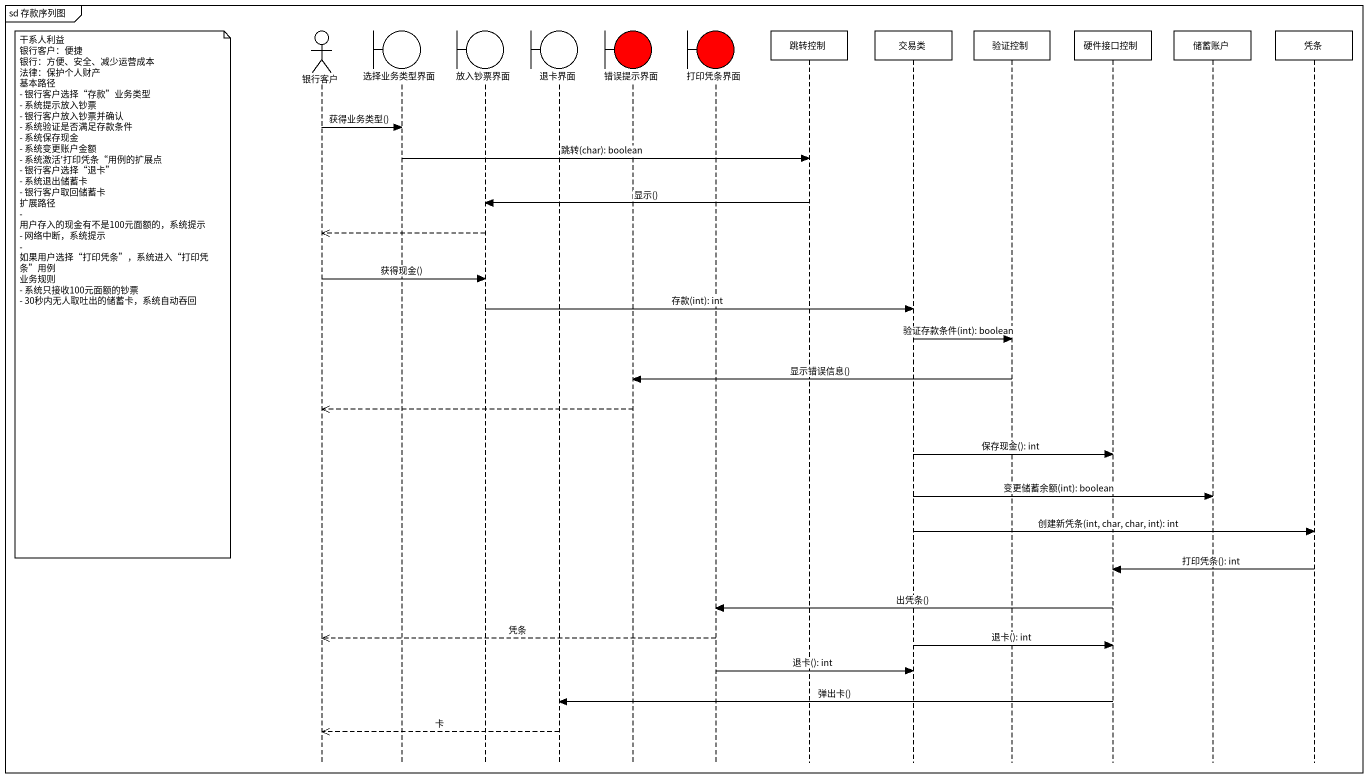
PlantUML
@startuml
mainframe sd 存款序列图
hide footbox
actor 银行客户
boundary 选择业务类型界面
boundary 放入钞票界面
boundary 退卡界面
boundary 错误提示界面 #FF0000
boundary 打印凭条界面 #FF0000
participant 跳转控制
participant 交易类
participant 验证控制
participant 硬件接口控制
participant 储蓄账户
participant 凭条

银行客户 -> 选择业务类型界面 : 获得业务类型()
选择业务类型界面 -> 跳转控制 : 跳转(char): boolean
跳转控制 -> 放入钞票界面 : 显示()
放入钞票界面 -->> 银行客户
银行客户 -> 放入钞票界面 : 获得现金()
note left of 银行客户
  干系人利益
  银行客户：便捷
  银行：方便、安全、减少运营成本
  法律：保护个人财产
  基本路径
  - 银行客户选择“存款”业务类型
  - 系统提示放入钞票
  - 银行客户放入钞票并确认
  - 系统验证是否满足存款条件
  - 系统保存现金
  - 系统变更账户金额
  - 系统激活'打印凭条“用例的扩展点
  - 银行客户选择“退卡”
  - 系统退出储蓄卡
  - 银行客户取回储蓄卡
  扩展路径
  - 用户存入的现金有不是100元面额的，系统提示
  - 网络中断，系统提示
  - 如果用户选择“打印凭条”，系统进入“打印凭条”用例
  业务规则
  - 系统只接收100元面额的钞票
  - 30秒内无人取吐出的储蓄卡，系统自动吞回
end note
放入钞票界面 -> 交易类 : 存款(int): int
交易类 -> 验证控制 : 验证存款条件(int): boolean
验证控制 -> 错误提示界面 : 显示错误信息()
错误提示界面 -->> 银行客户
交易类 -> 硬件接口控制 : 保存现金(): int
交易类 -> 储蓄账户 : 变更储蓄余额(int): boolean
交易类 -> 凭条 : 创建新凭条(int, char, char, int): int
凭条 -> 硬件接口控制 : 打印凭条(): int
硬件接口控制 -> 打印凭条界面 : 出凭条()
打印凭条界面 -->> 银行客户 : 凭条
交易类 -> 硬件接口控制 : 退卡(): int
打印凭条界面 -> 交易类 : 退卡(): int
硬件接口控制 -> 退卡界面 : 弹出卡()
退卡界面 -->> 银行客户 : 卡
@enduml
